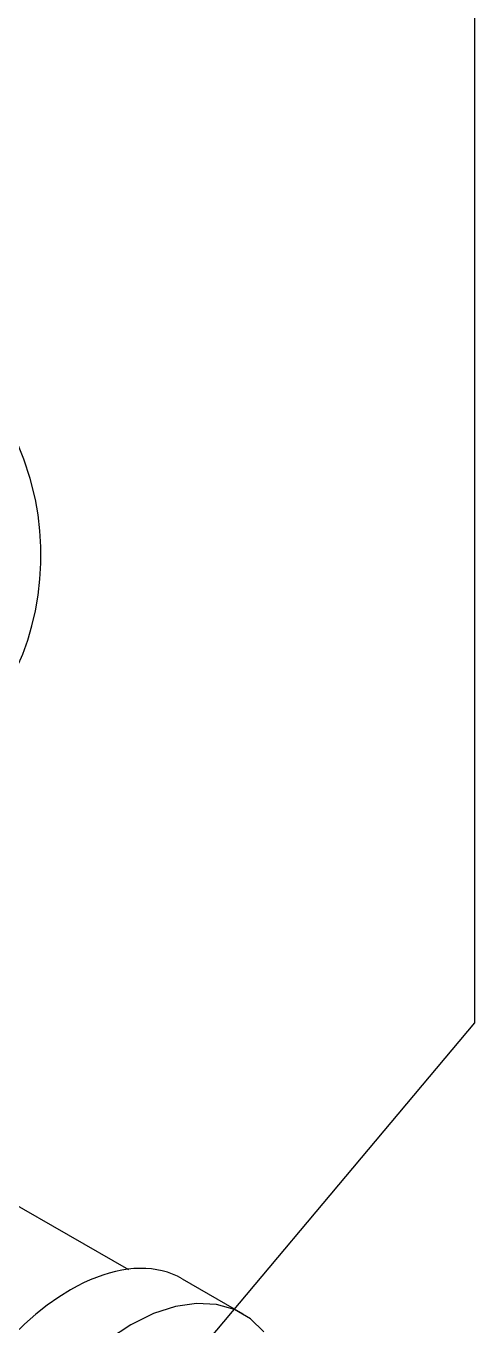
# Model space of a CAD drawing. Header units: centimetres. Extents: x 394264 to 551709, y 50011 to 59011.
# Drawn here: x 525095 to 525124.4, y 54304.7 to 54390.1 of the extents above; entities that cross this region are included whole.
import ezdxf

# ---------------------------------------------------------------- set-up
doc = ezdxf.new("R2010")
doc.units = ezdxf.units.CM
doc.layers.add('-M-YNGN-ZON3', color=6, linetype='SP', lineweight=30)
doc.layers.add('0-KRCN-YNG-CIHAZ', color=4, linetype='Continuous', lineweight=30)
doc.styles.add('CIZGI', font='tahoma.ttf', dxfattribs={"width": 0.8, "oblique": 20})
doc.linetypes.add('SP', pattern='A,2,-0.1,["SP",CIZGI,S=0.14,R=0.2,X=0,Y=-0.07],-0.255', length=2.355)

# ---------------------------------------------------------------- blocks, each defined once
blk = doc.blocks.new('A$C66BCA59E')
at = {"layer": '0-KRCN-YNG-CIHAZ', "color": 31, "linetype": 'Continuous', "lineweight": -3, "extrusion": (0, 0.816497, 0.57735)}
for p, q in [((421.85, -520.338, 2338.751), (429.778, -524.916, 2338.751)), ((433.306, -525.52, 2338.751), (437.279, -527.815, 2338.751))]:
    blk.add_line(p, q, dxfattribs=at)
at = {"layer": '0-KRCN-YNG-CIHAZ', "color": 31, "linetype": 'Continuous', "lineweight": -3, "elevation": 2657.38}
blk.add_lwpolyline([(452.535, -508.696), (452.535, -324.284), (207.535, -324.284), (207.535, -451.973), (404.642, -565.773), (452.535, -508.696)], close=True, dxfattribs=at)
at = {"layer": '0-KRCN-YNG-CIHAZ', "color": 31, "linetype": 'Continuous', "lineweight": -3}
for points, elevation in [([(420.429, -488.769), (421.284, -487.544), (422.103, -486.101), (422.837, -484.44), (423.155, -483.534), (423.433, -482.583), (423.663, -481.592), (423.84, -480.57), (423.961, -479.523), (424.022, -478.462), (424.022, -477.396), (423.96, -476.335), (423.838, -475.289), (423.66, -474.267), (423.325, -472.901), (422.905, -471.615), (422.415, -470.423), (421.873, -469.334)], 2263.225), ([(433.306, -525.52), (432.996, -525.356), (432.674, -525.214), (432.341, -525.094), (431.997, -524.996), (431.643, -524.921), (431.279, -524.869), (430.906, -524.84), (430.525, -524.833), (430.135, -524.85), (429.739, -524.889), (429.336, -524.951), (428.927, -525.036), (428.514, -525.143), (428.096, -525.273), (427.674, -525.425), (427.25, -525.598), (426.823, -525.794), (426.395, -526.01), (425.966, -526.248)], 2338.751), ([(425.966, -526.248), (425.202, -526.721), (424.442, -527.257), (423.691, -527.852), (422.952, -528.503), (422.23, -529.208)], 2338.751), ([(438.672, -529.006), (437.784, -528.15), (436.737, -527.545), (435.552, -527.205), (434.252, -527.135), (432.864, -527.339), (431.417, -527.811), (429.939, -528.542), (428.462, -529.517)], 2338.751)]:
    blk.add_lwpolyline(points, dxfattribs=dict(at, elevation=elevation))

msp = doc.modelspace()

# ---------------------------------------------------------------- block references
at = {"layer": '-M-YNGN-ZON3'}
msp.add_blockref('A$C66BCA59E', (524671.913, 54833.28, -2010.945), dxfattribs=at)

doc.saveas('drawing.dxf')
